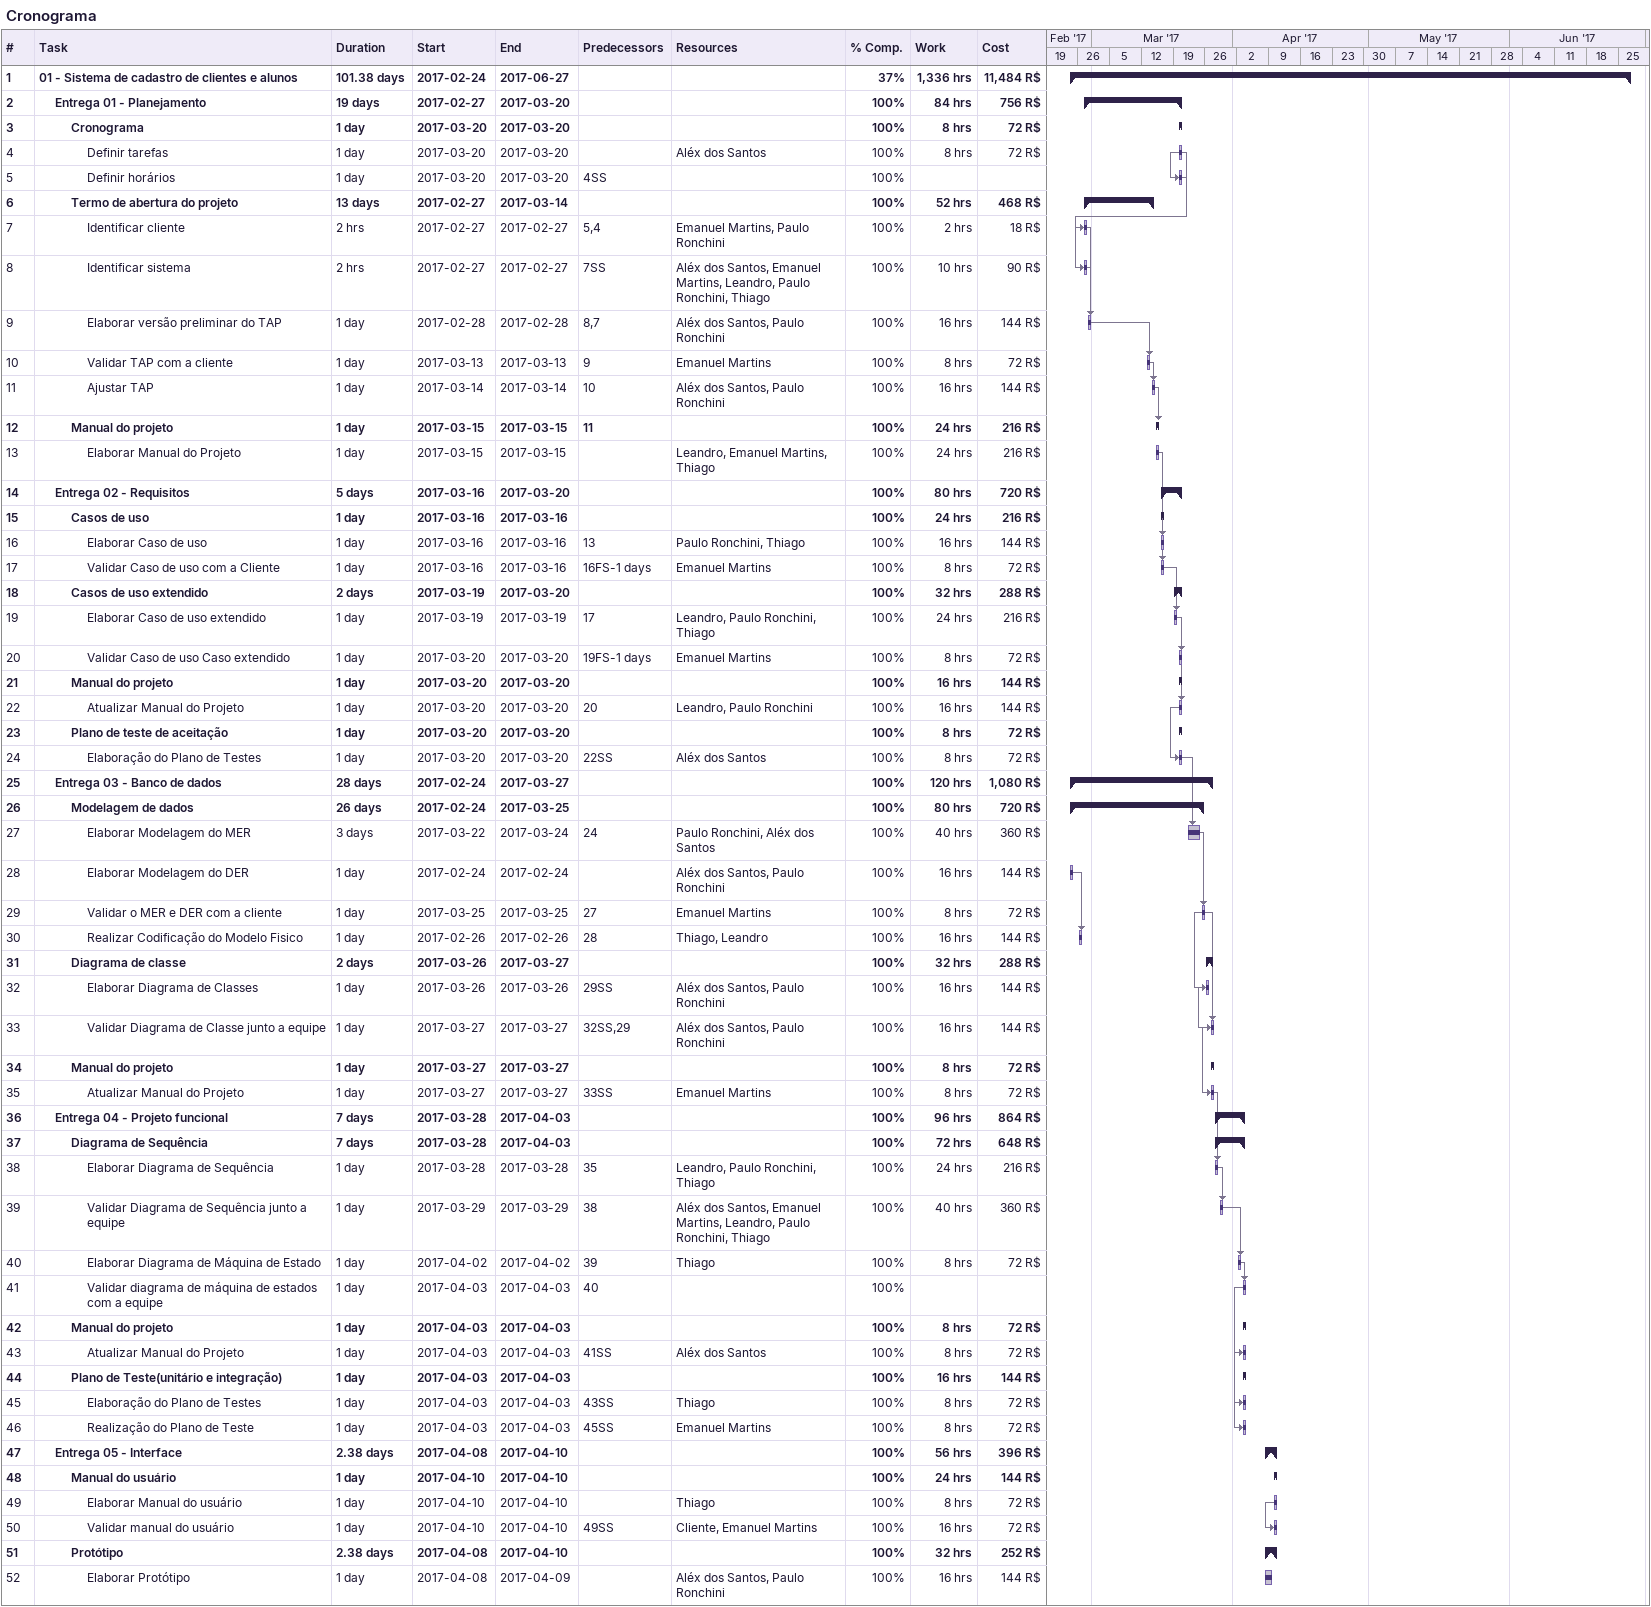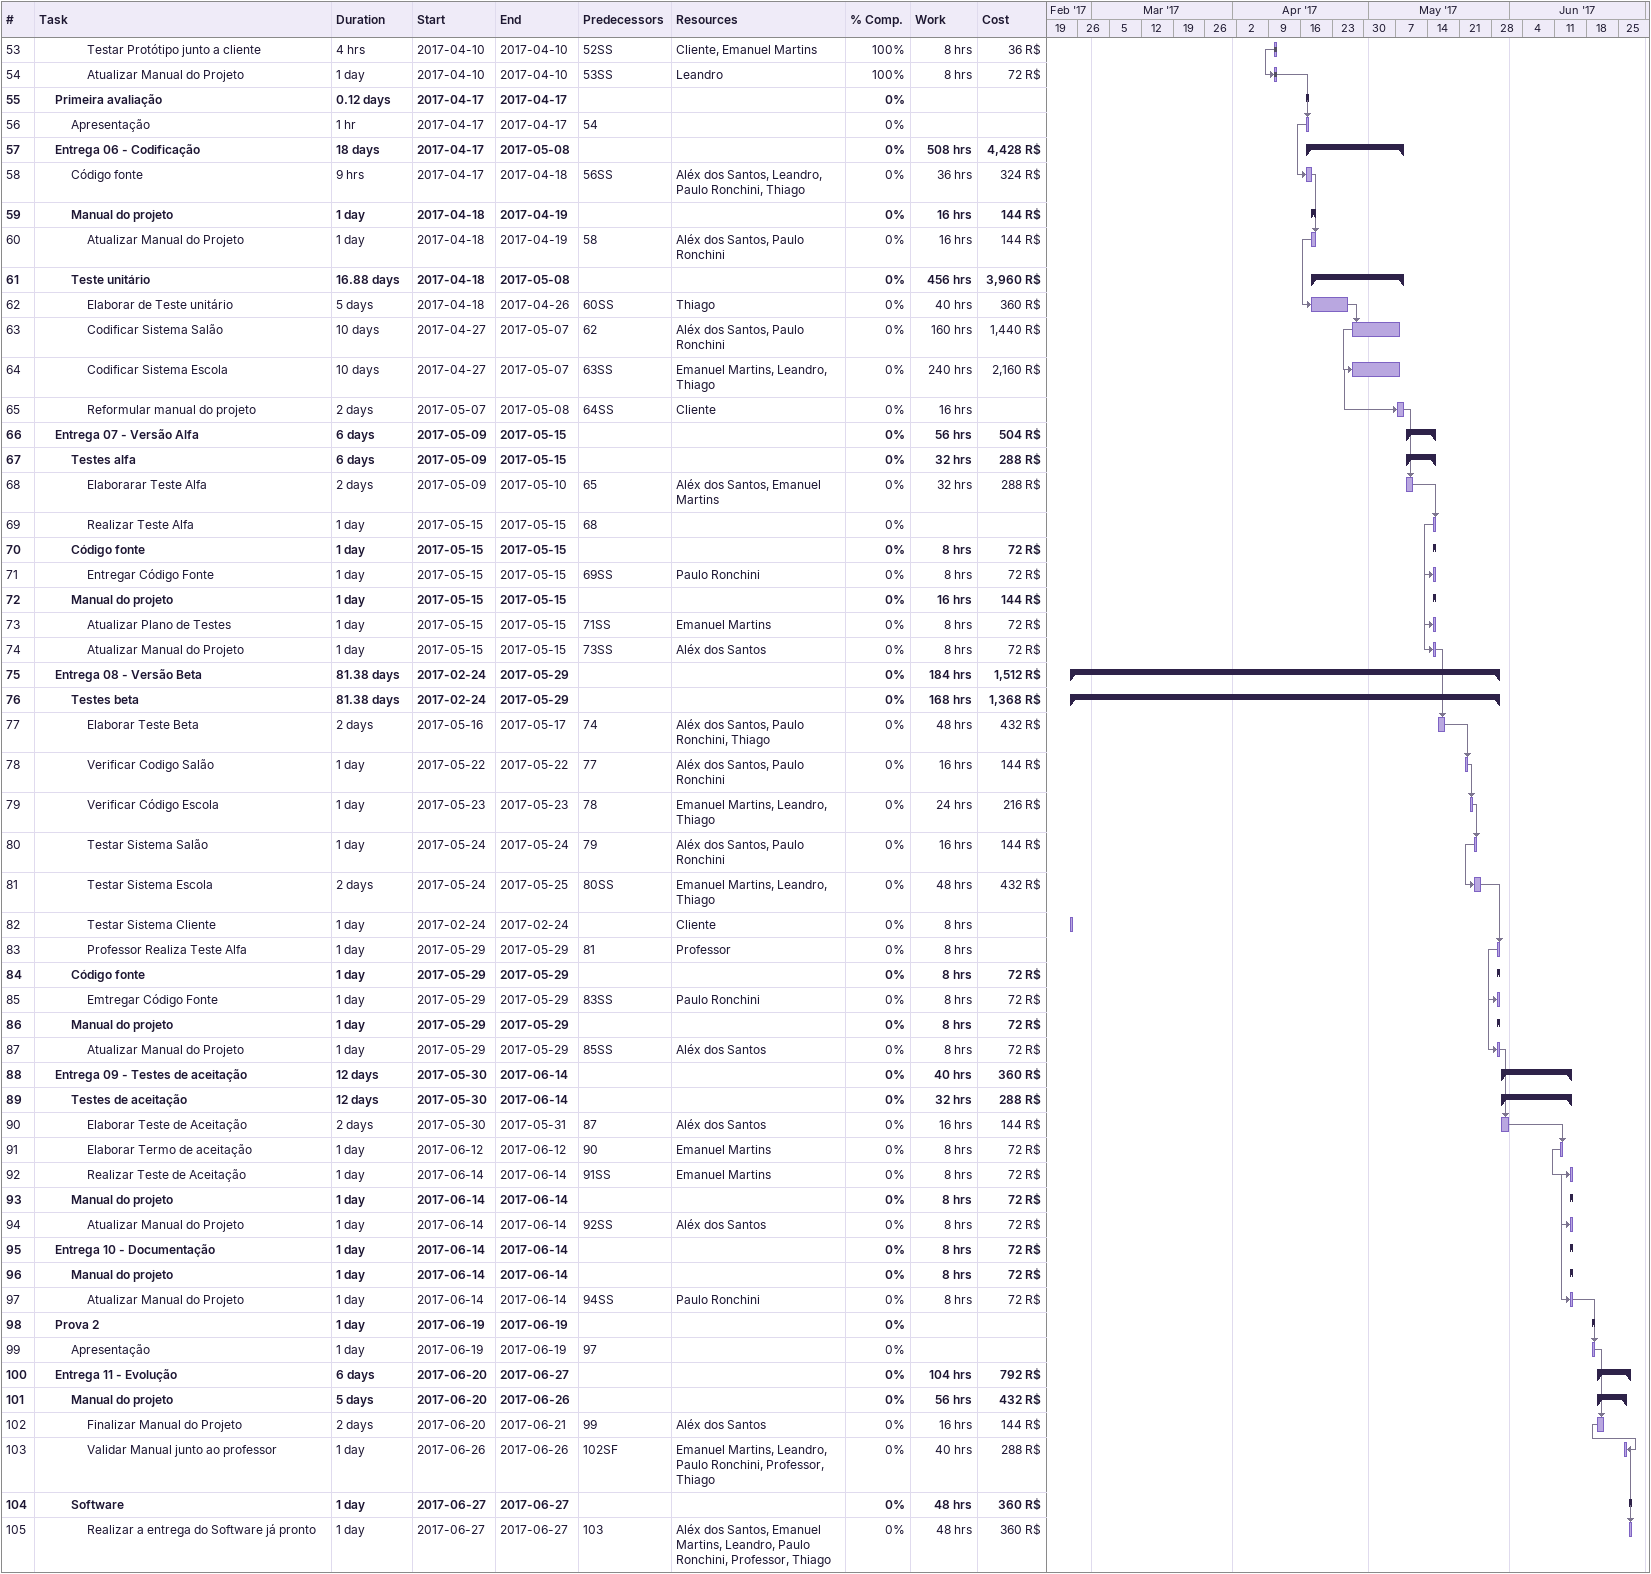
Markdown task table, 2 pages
Cronograma

| ID | Level | Task | Duration | Start | Finish | Predecessors | Resources | % complete | Work (h) | Cost (R$) |
|---|---|---|---|---|---|---|---|---|---|---|
| 1 | 1 | **01 - Sistema de cadastro de clientes e alunos** | 101.38d | 2017-02-24 | 2017-06-27 |  |  | 37 | 1336 | 11484 |
| 2 | 2 | **Entrega 01 - Planejamento** | 19d | 2017-02-27 | 2017-03-20 |  |  | 100 | 84 | 756 |
| 3 | 3 | **Cronograma** | 1d | 2017-03-20 | 2017-03-20 |  |  | 100 | 8 | 72 |
| 4 | 4 | Definir tarefas | 1d | 2017-03-20 | 2017-03-20 |  | Aléx dos Santos | 100 | 8 | 72 |
| 5 | 4 | Definir horários | 1d | 2017-03-20 | 2017-03-20 | 4SS |  | 100 |  |  |
| 6 | 3 | **Termo de abertura do projeto** | 13d | 2017-02-27 | 2017-03-14 |  |  | 100 | 52 | 468 |
| 7 | 4 | Identificar cliente | 2h | 2017-02-27 | 2017-02-27 | 5, 4 | Emanuel Martins, Paulo Ronchini | 100 | 2 | 18 |
| 8 | 4 | Identificar sistema | 2h | 2017-02-27 | 2017-02-27 | 7SS | Aléx dos Santos, Emanuel Martins, Leandro, Paulo Ronchini, Thiago | 100 | 10 | 90 |
| 9 | 4 | Elaborar versão preliminar do TAP | 1d | 2017-02-28 | 2017-02-28 | 8, 7 | Aléx dos Santos, Paulo Ronchini | 100 | 16 | 144 |
| 10 | 4 | Validar TAP com a cliente | 1d | 2017-03-13 | 2017-03-13 | 9 | Emanuel Martins | 100 | 8 | 72 |
| 11 | 4 | Ajustar TAP | 1d | 2017-03-14 | 2017-03-14 | 10 | Aléx dos Santos, Paulo Ronchini | 100 | 16 | 144 |
| 12 | 3 | **Manual do projeto** | 1d | 2017-03-15 | 2017-03-15 | 11 |  | 100 | 24 | 216 |
| 13 | 4 | Elaborar Manual do Projeto | 1d | 2017-03-15 | 2017-03-15 |  | Leandro, Emanuel Martins, Thiago | 100 | 24 | 216 |
| 14 | 2 | **Entrega 02 - Requisitos** | 5d | 2017-03-16 | 2017-03-20 |  |  | 100 | 80 | 720 |
| 15 | 3 | **Casos de uso** | 1d | 2017-03-16 | 2017-03-16 |  |  | 100 | 24 | 216 |
| 16 | 4 | Elaborar Caso de uso | 1d | 2017-03-16 | 2017-03-16 | 13 | Paulo Ronchini, Thiago | 100 | 16 | 144 |
| 17 | 4 | Validar Caso de uso com a Cliente | 1d | 2017-03-16 | 2017-03-16 | 16FS-1d | Emanuel Martins | 100 | 8 | 72 |
| 18 | 3 | **Casos de uso extendido** | 2d | 2017-03-19 | 2017-03-20 |  |  | 100 | 32 | 288 |
| 19 | 4 | Elaborar Caso de uso extendido | 1d | 2017-03-19 | 2017-03-19 | 17 | Leandro, Paulo Ronchini, Thiago | 100 | 24 | 216 |
| 20 | 4 | Validar Caso de uso Caso extendido | 1d | 2017-03-20 | 2017-03-20 | 19FS-1d | Emanuel Martins | 100 | 8 | 72 |
| 21 | 3 | **Manual do projeto** | 1d | 2017-03-20 | 2017-03-20 |  |  | 100 | 16 | 144 |
| 22 | 4 | Atualizar Manual do Projeto | 1d | 2017-03-20 | 2017-03-20 | 20 | Leandro, Paulo Ronchini | 100 | 16 | 144 |
| 23 | 3 | **Plano de teste de aceitação** | 1d | 2017-03-20 | 2017-03-20 |  |  | 100 | 8 | 72 |
| 24 | 4 | Elaboração do Plano de Testes | 1d | 2017-03-20 | 2017-03-20 | 22SS | Aléx dos Santos | 100 | 8 | 72 |
| 25 | 2 | **Entrega 03 - Banco de dados** | 28d | 2017-02-24 | 2017-03-27 |  |  | 100 | 120 | 1080 |
| 26 | 3 | **Modelagem de dados** | 26d | 2017-02-24 | 2017-03-25 |  |  | 100 | 80 | 720 |
| 27 | 4 | Elaborar Modelagem do MER | 3d | 2017-03-22 | 2017-03-24 | 24 | Paulo Ronchini, Aléx dos Santos | 100 | 40 | 360 |
| 28 | 4 | Elaborar Modelagem do DER | 1d | 2017-02-24 | 2017-02-24 |  | Aléx dos Santos, Paulo Ronchini | 100 | 16 | 144 |
| 29 | 4 | Validar o MER e DER com a cliente | 1d | 2017-03-25 | 2017-03-25 | 27 | Emanuel Martins | 100 | 8 | 72 |
| 30 | 4 | Realizar Codificação do Modelo Fisico | 1d | 2017-02-26 | 2017-02-26 | 28 | Thiago, Leandro | 100 | 16 | 144 |
| 31 | 3 | **Diagrama de classe** | 2d | 2017-03-26 | 2017-03-27 |  |  | 100 | 32 | 288 |
| 32 | 4 | Elaborar Diagrama de Classes | 1d | 2017-03-26 | 2017-03-26 | 29SS | Aléx dos Santos, Paulo Ronchini | 100 | 16 | 144 |
| 33 | 4 | Validar Diagrama de Classe junto a equipe | 1d | 2017-03-27 | 2017-03-27 | 32SS, 29 | Aléx dos Santos, Paulo Ronchini | 100 | 16 | 144 |
| 34 | 3 | **Manual do projeto** | 1d | 2017-03-27 | 2017-03-27 |  |  | 100 | 8 | 72 |
| 35 | 4 | Atualizar Manual do Projeto | 1d | 2017-03-27 | 2017-03-27 | 33SS | Emanuel Martins | 100 | 8 | 72 |
| 36 | 2 | **Entrega 04 - Projeto funcional** | 7d | 2017-03-28 | 2017-04-03 |  |  | 100 | 96 | 864 |
| 37 | 3 | **Diagrama de Sequência** | 7d | 2017-03-28 | 2017-04-03 |  |  | 100 | 72 | 648 |
| 38 | 4 | Elaborar Diagrama de Sequência | 1d | 2017-03-28 | 2017-03-28 | 35 | Leandro, Paulo Ronchini, Thiago | 100 | 24 | 216 |
| 39 | 4 | Validar Diagrama de Sequência junto a equipe | 1d | 2017-03-29 | 2017-03-29 | 38 | Aléx dos Santos, Emanuel Martins, Leandro, Paulo Ronchini, Thiago | 100 | 40 | 360 |
| 40 | 4 | Elaborar Diagrama de Máquina de Estado | 1d | 2017-04-02 | 2017-04-02 | 39 | Thiago | 100 | 8 | 72 |
| 41 | 4 | Validar diagrama de máquina de estados com a equipe | 1d | 2017-04-03 | 2017-04-03 | 40 |  | 100 |  |  |
| 42 | 3 | **Manual do projeto** | 1d | 2017-04-03 | 2017-04-03 |  |  | 100 | 8 | 72 |
| 43 | 4 | Atualizar Manual do Projeto | 1d | 2017-04-03 | 2017-04-03 | 41SS | Aléx dos Santos | 100 | 8 | 72 |
| 44 | 3 | **Plano de Teste(unitário e integração)** | 1d | 2017-04-03 | 2017-04-03 |  |  | 100 | 16 | 144 |
| 45 | 4 | Elaboração do Plano de Testes | 1d | 2017-04-03 | 2017-04-03 | 43SS | Thiago | 100 | 8 | 72 |
| 46 | 4 | Realização do Plano de Teste | 1d | 2017-04-03 | 2017-04-03 | 45SS | Emanuel Martins | 100 | 8 | 72 |
| 47 | 2 | **Entrega 05 - Interface** | 2.38d | 2017-04-08 | 2017-04-10 |  |  | 100 | 56 | 396 |
| 48 | 3 | **Manual do usuário** | 1d | 2017-04-10 | 2017-04-10 |  |  | 100 | 24 | 144 |
| 49 | 4 | Elaborar Manual do usuário | 1d | 2017-04-10 | 2017-04-10 |  | Thiago | 100 | 8 | 72 |
| 50 | 4 | Validar manual do usuário | 1d | 2017-04-10 | 2017-04-10 | 49SS | Cliente, Emanuel Martins | 100 | 16 | 72 |
| 51 | 3 | **Protótipo** | 2.38d | 2017-04-08 | 2017-04-10 |  |  | 100 | 32 | 252 |
| 52 | 4 | Elaborar Protótipo | 1d | 2017-04-08 | 2017-04-09 |  | Aléx dos Santos, Paulo Ronchini | 100 | 16 | 144 |
| 53 | 4 | Testar Protótipo junto a cliente | 4h | 2017-04-10 | 2017-04-10 | 52SS | Cliente, Emanuel Martins | 100 | 8 | 36 |
| 54 | 4 | Atualizar Manual do Projeto | 1d | 2017-04-10 | 2017-04-10 | 53SS | Leandro | 100 | 8 | 72 |
| 55 | 2 | **Primeira avaliação** | 0.12d | 2017-04-17 | 2017-04-17 |  |  | 0 |  |  |
| 56 | 3 | Apresentação | 1h | 2017-04-17 | 2017-04-17 | 54 |  | 0 |  |  |
| 57 | 2 | **Entrega 06 - Codificação** | 18d | 2017-04-17 | 2017-05-08 |  |  | 0 | 508 | 4428 |
| 58 | 3 | Código fonte | 9h | 2017-04-17 | 2017-04-18 | 56SS | Aléx dos Santos, Leandro, Paulo Ronchini, Thiago | 0 | 36 | 324 |
| 59 | 3 | **Manual do projeto** | 1d | 2017-04-18 | 2017-04-19 |  |  | 0 | 16 | 144 |
| 60 | 4 | Atualizar Manual do Projeto | 1d | 2017-04-18 | 2017-04-19 | 58 | Aléx dos Santos, Paulo Ronchini | 0 | 16 | 144 |
| 61 | 3 | **Teste unitário** | 16.88d | 2017-04-18 | 2017-05-08 |  |  | 0 | 456 | 3960 |
| 62 | 4 | Elaborar de Teste unitário | 5d | 2017-04-18 | 2017-04-26 | 60SS | Thiago | 0 | 40 | 360 |
| 63 | 4 | Codificar Sistema Salão | 10d | 2017-04-27 | 2017-05-07 | 62 | Aléx dos Santos, Paulo Ronchini | 0 | 160 | 1440 |
| 64 | 4 | Codificar Sistema Escola | 10d | 2017-04-27 | 2017-05-07 | 63SS | Emanuel Martins, Leandro, Thiago | 0 | 240 | 2160 |
| 65 | 4 | Reformular manual do projeto | 2d | 2017-05-07 | 2017-05-08 | 64SS | Cliente | 0 | 16 |  |
| 66 | 2 | **Entrega 07 - Versão Alfa** | 6d | 2017-05-09 | 2017-05-15 |  |  | 0 | 56 | 504 |
| 67 | 3 | **Testes alfa** | 6d | 2017-05-09 | 2017-05-15 |  |  | 0 | 32 | 288 |
| 68 | 4 | Elaborarar Teste Alfa | 2d | 2017-05-09 | 2017-05-10 | 65 | Aléx dos Santos, Emanuel Martins | 0 | 32 | 288 |
| 69 | 4 | Realizar Teste Alfa | 1d | 2017-05-15 | 2017-05-15 | 68 |  | 0 |  |  |
| 70 | 3 | **Código fonte** | 1d | 2017-05-15 | 2017-05-15 |  |  | 0 | 8 | 72 |
| 71 | 4 | Entregar Código Fonte | 1d | 2017-05-15 | 2017-05-15 | 69SS | Paulo Ronchini | 0 | 8 | 72 |
| 72 | 3 | **Manual do projeto** | 1d | 2017-05-15 | 2017-05-15 |  |  | 0 | 16 | 144 |
| 73 | 4 | Atualizar Plano de Testes | 1d | 2017-05-15 | 2017-05-15 | 71SS | Emanuel Martins | 0 | 8 | 72 |
| 74 | 4 | Atualizar Manual do Projeto | 1d | 2017-05-15 | 2017-05-15 | 73SS | Aléx dos Santos | 0 | 8 | 72 |
| 75 | 2 | **Entrega 08 - Versão Beta** | 81.38d | 2017-02-24 | 2017-05-29 |  |  | 0 | 184 | 1512 |
| 76 | 3 | **Testes beta** | 81.38d | 2017-02-24 | 2017-05-29 |  |  | 0 | 168 | 1368 |
| 77 | 4 | Elaborar Teste Beta | 2d | 2017-05-16 | 2017-05-17 | 74 | Aléx dos Santos, Paulo Ronchini, Thiago | 0 | 48 | 432 |
| 78 | 4 | Verificar Codigo Salão | 1d | 2017-05-22 | 2017-05-22 | 77 | Aléx dos Santos, Paulo Ronchini | 0 | 16 | 144 |
| 79 | 4 | Verificar Código Escola | 1d | 2017-05-23 | 2017-05-23 | 78 | Emanuel Martins, Leandro, Thiago | 0 | 24 | 216 |
| 80 | 4 | Testar Sistema Salão | 1d | 2017-05-24 | 2017-05-24 | 79 | Aléx dos Santos, Paulo Ronchini | 0 | 16 | 144 |
| 81 | 4 | Testar Sistema Escola | 2d | 2017-05-24 | 2017-05-25 | 80SS | Emanuel Martins, Leandro, Thiago | 0 | 48 | 432 |
| 82 | 4 | Testar Sistema Cliente | 1d | 2017-02-24 | 2017-02-24 |  | Cliente | 0 | 8 |  |
| 83 | 4 | Professor Realiza Teste Alfa | 1d | 2017-05-29 | 2017-05-29 | 81 | Professor | 0 | 8 |  |
| 84 | 3 | **Código fonte** | 1d | 2017-05-29 | 2017-05-29 |  |  | 0 | 8 | 72 |
| 85 | 4 | Emtregar Código Fonte | 1d | 2017-05-29 | 2017-05-29 | 83SS | Paulo Ronchini | 0 | 8 | 72 |
| 86 | 3 | **Manual do projeto** | 1d | 2017-05-29 | 2017-05-29 |  |  | 0 | 8 | 72 |
| 87 | 4 | Atualizar Manual do Projeto | 1d | 2017-05-29 | 2017-05-29 | 85SS | Aléx dos Santos | 0 | 8 | 72 |
| 88 | 2 | **Entrega 09 - Testes de aceitação** | 12d | 2017-05-30 | 2017-06-14 |  |  | 0 | 40 | 360 |
| 89 | 3 | **Testes de aceitação** | 12d | 2017-05-30 | 2017-06-14 |  |  | 0 | 32 | 288 |
| 90 | 4 | Elaborar Teste de Aceitação | 2d | 2017-05-30 | 2017-05-31 | 87 | Aléx dos Santos | 0 | 16 | 144 |
| 91 | 4 | Elaborar Termo de aceitação | 1d | 2017-06-12 | 2017-06-12 | 90 | Emanuel Martins | 0 | 8 | 72 |
| 92 | 4 | Realizar Teste de Aceitação | 1d | 2017-06-14 | 2017-06-14 | 91SS | Emanuel Martins | 0 | 8 | 72 |
| 93 | 3 | **Manual do projeto** | 1d | 2017-06-14 | 2017-06-14 |  |  | 0 | 8 | 72 |
| 94 | 4 | Atualizar Manual do Projeto | 1d | 2017-06-14 | 2017-06-14 | 92SS | Aléx dos Santos | 0 | 8 | 72 |
| 95 | 2 | **Entrega 10 - Documentação** | 1d | 2017-06-14 | 2017-06-14 |  |  | 0 | 8 | 72 |
| 96 | 3 | **Manual do projeto** | 1d | 2017-06-14 | 2017-06-14 |  |  | 0 | 8 | 72 |
| 97 | 4 | Atualizar Manual do Projeto | 1d | 2017-06-14 | 2017-06-14 | 94SS | Paulo Ronchini | 0 | 8 | 72 |
| 98 | 2 | **Prova 2** | 1d | 2017-06-19 | 2017-06-19 |  |  | 0 |  |  |
| 99 | 3 | Apresentação | 1d | 2017-06-19 | 2017-06-19 | 97 |  | 0 |  |  |
| 100 | 2 | **Entrega 11 - Evolução** | 6d | 2017-06-20 | 2017-06-27 |  |  | 0 | 104 | 792 |
| 101 | 3 | **Manual do projeto** | 5d | 2017-06-20 | 2017-06-26 |  |  | 0 | 56 | 432 |
| 102 | 4 | Finalizar Manual do Projeto | 2d | 2017-06-20 | 2017-06-21 | 99 | Aléx dos Santos | 0 | 16 | 144 |
| 103 | 4 | Validar Manual junto ao professor | 1d | 2017-06-26 | 2017-06-26 | 102SF | Emanuel Martins, Leandro, Paulo Ronchini, Professor, Thiago | 0 | 40 | 288 |
| 104 | 3 | **Software** | 1d | 2017-06-27 | 2017-06-27 |  |  | 0 | 48 | 360 |
| 105 | 4 | Realizar a entrega do Software já pronto | 1d | 2017-06-27 | 2017-06-27 | 103 | Aléx dos Santos, Emanuel Martins, Leandro, Paulo Ronchini, Professor, Thiago | 0 | 48 | 360 |
